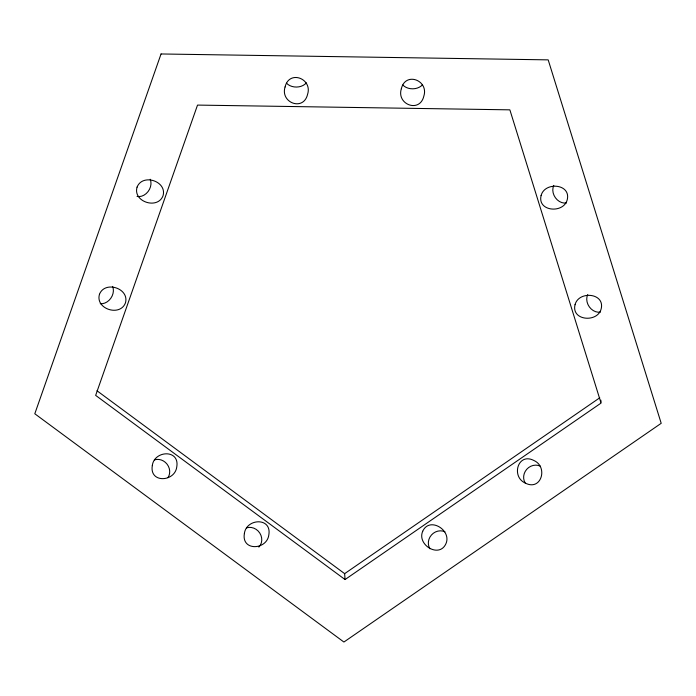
<?xml version="1.0" encoding="UTF-8"?>
<svg xmlns="http://www.w3.org/2000/svg" width="696" height="696" viewBox="0 0 696 696"><rect width="100%" height="100%" fill="white"/><g stroke="black" fill="none" stroke-linecap="round" stroke-linejoin="round"><path stroke-width="1.04" d="M345.051 579.55L95.657 395.38L197.525 105.087L509.872 109.846L601.048 403.08L345.051 579.55L344.65 573.652L599.752 397.799M525.219 483.041C541.244 491.489 548.396 466.964 533.997 460.543C517.972 452.095 510.829 476.63 525.219 483.041A11.728 10.823 -48.2 0 1 526.742 469.295A11.728 10.823 -48.2 0 1 540.261 466.137M96.996 390.769L344.65 573.652M600.848 400.13L600.979 402.097M566.466 202.954A11.728 9.579 57.3 0 1 555.425 197.777A11.728 9.579 57.3 0 1 553.79 185.406M600.404 312.104A11.728 9.579 57.3 0 1 589.364 306.927A11.728 9.579 57.3 0 1 587.728 294.556M306.327 82.867A11.728 8.691 -0.1 0 1 286.552 83.198M422.585 84.634A11.728 8.691 -0.1 0 1 402.819 84.973M112.604 286.421A11.728 9.396 -57 0 1 110.777 298.323A11.728 9.396 -57 0 1 100.267 303.708M150.206 179.255A11.728 9.396 -57 0 1 148.074 191.574A11.728 9.396 -57 0 1 137.034 196.42M429.954 548.779A11.728 10.823 -48.2 0 1 431.459 534.98A11.728 10.823 -48.2 0 1 444.979 531.822M246.436 527.89A11.728 10.71 52.7 0 1 259.773 533.04A11.728 10.71 52.7 0 1 258.868 547.1M154.373 459.908A11.728 10.71 52.7 0 1 167.118 464.215A11.728 10.71 52.7 0 1 167.98 477.656M152.302 465.633C149.249 483.476 174.992 482.093 176.775 466.833C179.838 448.981 154.086 450.373 152.302 465.633M244.366 533.615C241.312 551.467 267.055 550.075 268.839 534.815C271.901 516.971 246.149 518.355 244.366 533.615M285.073 86.974C280.036 102.721 303.543 111.699 307.597 94.291C312.635 78.552 289.136 69.574 285.073 86.974M401.34 88.749C396.302 104.487 419.801 113.465 423.855 96.065C428.893 80.327 405.394 71.349 401.34 88.749M541.096 195.576C537.147 211.61 563.656 213.863 567.24 199.717C571.19 183.674 544.681 181.43 541.096 195.576M575.035 304.717C571.085 320.76 597.586 323.014 601.179 308.859C605.128 292.825 578.62 290.571 575.035 304.717M99.467 294.286C95.074 308.867 119.921 317.045 125.402 303.012C129.787 288.431 104.939 280.253 99.467 294.286M137.069 187.128C132.675 201.709 157.522 209.887 163.003 195.854C167.388 181.264 142.541 173.095 137.069 187.128M422.716 531.248C416.686 544.759 439.246 558.679 445.936 543.707C451.965 530.195 429.406 516.284 422.716 531.248M161.054 53.966L34.8 413.763L343.911 642.034L661.2 423.307L548.187 59.865L161.054 53.966"/></g></svg>
